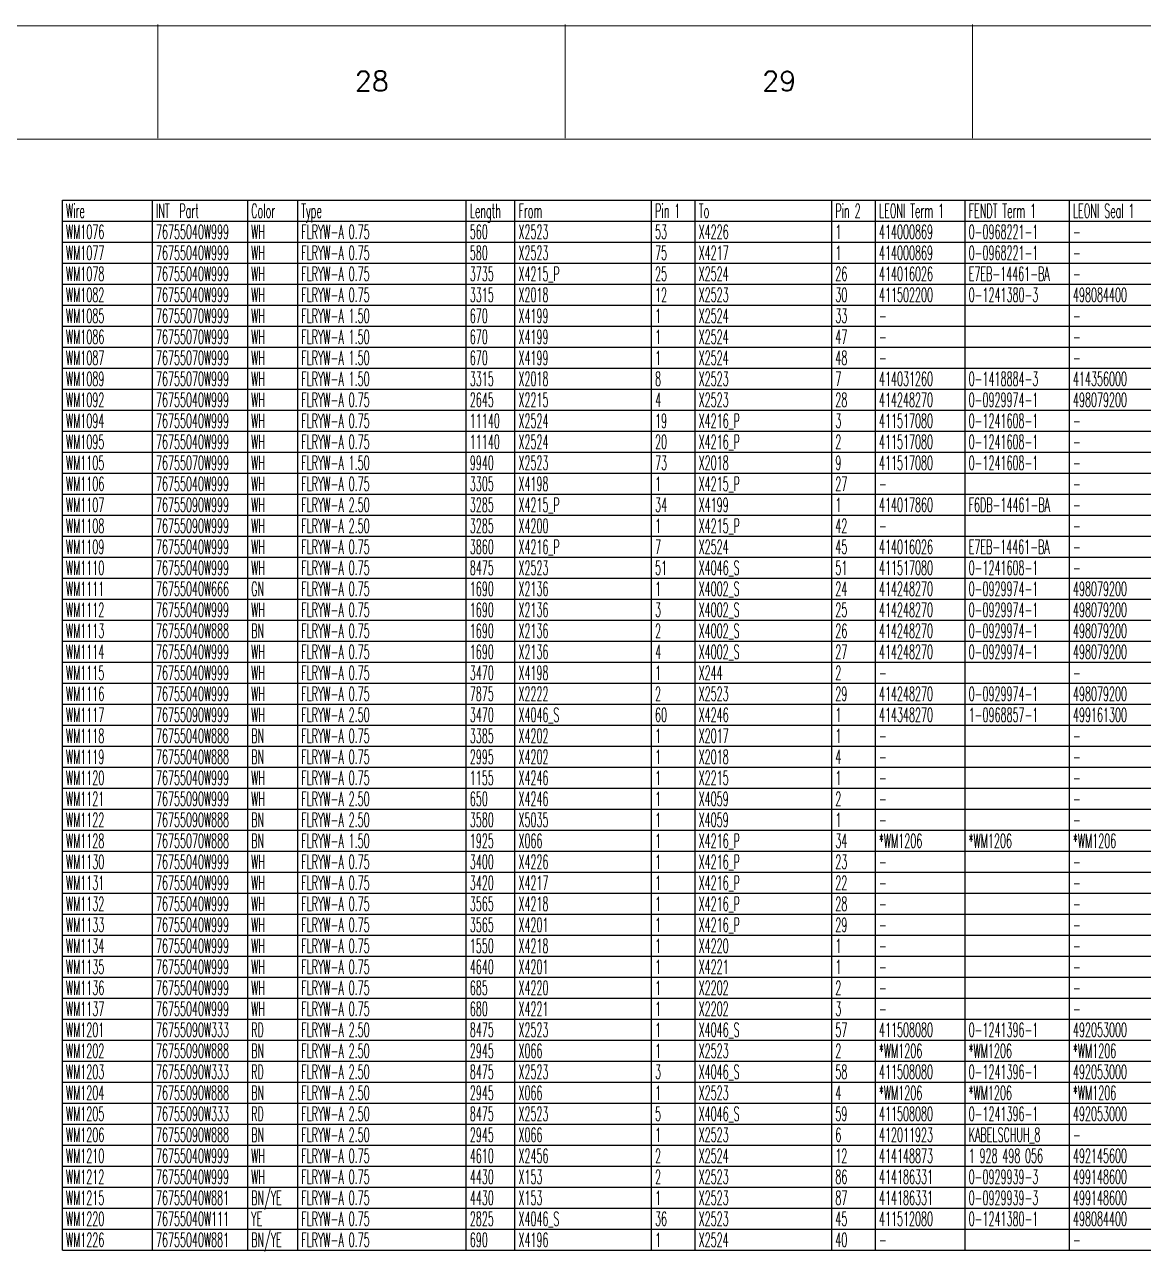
# Model space of a CAD drawing. Header units: millimetres. Extents: x -1 to 4489, y 0 to 1364.
# Drawn here: x 3137.6 to 3457.4, y 1013.1 to 1363.7 of the extents above; entities that cross this region are included whole.
import ezdxf

# ---------------------------------------------------------------- set-up
doc = ezdxf.new("R2010")
doc.units = ezdxf.units.MM
doc.layers.add('Drawingheader + Standards', color=7, linetype='Continuous')
doc.styles.add('DEFAULT', font='simplex.shx', dxfattribs={"bigfont": 'bigfont'})
doc.styles.add('HS-TABLE-WIRE', font='ROMANS.SHX', dxfattribs={"width": 0.5, "height": 4})

# ---------------------------------------------------------------- blocks, each defined once
blk = doc.blocks.new('Rahmen')
at = {"layer": 'Drawingheader + Standards', "color": 0, "linetype": 'Continuous', "lineweight": 0}
for p, q in [((-7386.97, 743.98), (-2897.74, 743.92)), ((-4210.72, 744.28), (-4210.72, 711.86)), ((-4094.3, 744.28), (-4094.3, 711.86)), ((-3977.89, 744.28), (-3977.89, 711.86)), ((-3977.89, 744.28), (-3977.89, 711.86)), ((-7353.97, 711.56), (-2930.18, 711.56))]:
    blk.add_line(p, q, dxfattribs=at)
at = {"layer": 'Drawingheader + Standards', "color": 0, "linetype": 'Continuous', "lineweight": 0, "style": 'DEFAULT'}
for s, p in [('28', (-4154.4, 725.3)), ('29', (-4037.99, 725.3))]:
    blk.add_text(s, height=5.674, dxfattribs=at).set_placement(p)

msp = doc.modelspace()

# ---------------------------------------------------------------- linework, layer by layer
at = {"color": 7, "linetype": 'Continuous'}
for points in [[(3148.43, 1013.44), (3148.43, 1313.44)], [(3148.43, 1313.44), (3616.9, 1313.44)], [(3174.14, 1013.44), (3174.14, 1313.44)], [(3201.38, 1013.44), (3201.38, 1313.44)], [(3215.66, 1013.44), (3215.66, 1313.44)], [(3263.85, 1013.44), (3263.85, 1313.44)], [(3277.76, 1013.44), (3277.76, 1313.44)], [(3316.81, 1013.44), (3316.81, 1313.44)], [(3329.28, 1013.44), (3329.28, 1313.44)], [(3368.33, 1013.44), (3368.33, 1313.44)], [(3380.81, 1013.44), (3380.81, 1313.44)], [(3406.43, 1013.44), (3406.43, 1313.44)], [(3436.24, 1013.44), (3436.24, 1313.44)], [(3148.43, 1307.44), (3616.9, 1307.44)], [(3148.43, 1301.44), (3616.9, 1301.44)], [(3148.43, 1295.44), (3616.9, 1295.44)], [(3148.43, 1289.44), (3616.9, 1289.44)], [(3148.43, 1283.44), (3616.9, 1283.44)], [(3148.43, 1277.44), (3616.9, 1277.44)], [(3148.43, 1271.44), (3616.9, 1271.44)], [(3148.43, 1265.44), (3616.9, 1265.44)], [(3148.43, 1259.44), (3616.9, 1259.44)], [(3148.43, 1253.44), (3616.9, 1253.44)], [(3148.43, 1247.44), (3616.9, 1247.44)], [(3148.43, 1241.44), (3616.9, 1241.44)], [(3148.43, 1235.44), (3616.9, 1235.44)], [(3148.43, 1229.44), (3616.9, 1229.44)], [(3148.43, 1223.44), (3616.9, 1223.44)], [(3148.43, 1217.44), (3616.9, 1217.44)], [(3148.43, 1211.44), (3616.9, 1211.44)], [(3148.43, 1205.44), (3616.9, 1205.44)], [(3148.43, 1199.44), (3616.9, 1199.44)], [(3148.43, 1193.44), (3616.9, 1193.44)], [(3148.43, 1187.44), (3616.9, 1187.44)], [(3148.43, 1181.44), (3616.9, 1181.44)], [(3148.43, 1175.44), (3616.9, 1175.44)], [(3148.43, 1169.44), (3616.9, 1169.44)], [(3148.43, 1163.44), (3616.9, 1163.44)], [(3148.43, 1157.44), (3616.9, 1157.44)], [(3148.43, 1151.44), (3616.9, 1151.44)], [(3148.43, 1145.44), (3616.9, 1145.44)], [(3148.43, 1139.44), (3616.9, 1139.44)], [(3148.43, 1133.44), (3616.9, 1133.44)], [(3148.43, 1127.44), (3616.9, 1127.44)], [(3148.43, 1121.44), (3616.9, 1121.44)], [(3148.43, 1115.44), (3616.9, 1115.44)], [(3148.43, 1109.44), (3616.9, 1109.44)], [(3148.43, 1103.44), (3616.9, 1103.44)], [(3148.43, 1097.44), (3616.9, 1097.44)], [(3148.43, 1091.44), (3616.9, 1091.44)], [(3148.43, 1085.44), (3616.9, 1085.44)], [(3148.43, 1079.44), (3616.9, 1079.44)], [(3148.43, 1073.44), (3616.9, 1073.44)], [(3148.43, 1067.44), (3616.9, 1067.44)], [(3148.43, 1061.44), (3616.9, 1061.44)], [(3148.43, 1055.44), (3616.9, 1055.44)], [(3148.43, 1049.44), (3616.9, 1049.44)], [(3148.43, 1043.44), (3616.9, 1043.44)], [(3148.43, 1037.44), (3616.9, 1037.44)], [(3148.43, 1031.44), (3616.9, 1031.44)], [(3148.43, 1025.44), (3616.9, 1025.44)], [(3148.43, 1019.44), (3616.9, 1019.44)], [(3148.43, 1013.44), (3616.9, 1013.44)]]:
    msp.add_lwpolyline(points, dxfattribs=at)

# ---------------------------------------------------------------- block references
msp.add_blockref('Rahmen', (7386.39, 619.37))

# ---------------------------------------------------------------- texts
at = {"color": 1, "linetype": 'Continuous', "style": 'HS-TABLE-WIRE', "width": 0.5}
for s, p in [('Wire', (3149.43, 1308.44)), ('INT  Part', (3175.14, 1308.44)), ('Color', (3202.38, 1308.44)), ('Type', (3216.66, 1308.44)), ('Length', (3264.85, 1308.44)), ('From', (3278.76, 1308.44)), ('Pin 1', (3317.81, 1308.44)), ('To', (3330.28, 1308.44)), ('Pin 2', (3369.33, 1308.44)), ('LEONI Term 1', (3381.81, 1308.44)), ('FENDT Term 1', (3407.43, 1308.44)), ('LEONI Seal 1', (3437.24, 1308.44))]:
    msp.add_text(s, height=4, dxfattribs=at).set_placement(p)
at = {"color": 92, "linetype": 'Continuous', "style": 'HS-TABLE-WIRE', "width": 0.5}
for s, p in [('WM1076', (3149.43, 1302.44)), ('76755040W999', (3175.14, 1302.44)), ('WH', (3202.38, 1302.44)), ('FLRYW-A 0.75', (3216.66, 1302.44)), ('560', (3264.85, 1302.44)), ('X2523      ', (3278.76, 1302.44)), ('53', (3317.81, 1302.44)), ('X4226      ', (3330.28, 1302.44)), ('1', (3369.33, 1302.44)), ('414000869', (3381.81, 1302.44)), ('0-0968221-1', (3407.43, 1302.44)), ('-', (3437.24, 1302.44)), ('WM1077', (3149.43, 1296.44)), ('76755040W999', (3175.14, 1296.44)), ('WH', (3202.38, 1296.44)), ('FLRYW-A 0.75', (3216.66, 1296.44)), ('580', (3264.85, 1296.44)), ('X2523      ', (3278.76, 1296.44)), ('75', (3317.81, 1296.44)), ('X4217      ', (3330.28, 1296.44)), ('1', (3369.33, 1296.44)), ('414000869', (3381.81, 1296.44)), ('0-0968221-1', (3407.43, 1296.44)), ('-', (3437.24, 1296.44)), ('WM1078', (3149.43, 1290.44)), ('76755040W999', (3175.14, 1290.44)), ('WH', (3202.38, 1290.44)), ('FLRYW-A 0.75', (3216.66, 1290.44)), ('3735', (3264.85, 1290.44)), ('X4215_P      ', (3278.76, 1290.44)), ('25', (3317.81, 1290.44)), ('X2524      ', (3330.28, 1290.44)), ('26', (3369.33, 1290.44)), ('414016026', (3381.81, 1290.44)), ('E7EB-14461-BA', (3407.43, 1290.44)), ('-', (3437.24, 1290.44)), ('WM1082', (3149.43, 1284.44)), ('76755040W999', (3175.14, 1284.44)), ('WH', (3202.38, 1284.44)), ('FLRYW-A 0.75', (3216.66, 1284.44)), ('3315', (3264.85, 1284.44)), ('X2018      ', (3278.76, 1284.44)), ('12', (3317.81, 1284.44)), ('X2523      ', (3330.28, 1284.44)), ('30', (3369.33, 1284.44)), ('411502200', (3381.81, 1284.44)), ('0-1241380-3', (3407.43, 1284.44)), ('498084400', (3437.24, 1284.44)), ('WM1085', (3149.43, 1278.44)), ('76755070W999', (3175.14, 1278.44)), ('WH', (3202.38, 1278.44)), ('FLRYW-A 1.50', (3216.66, 1278.44)), ('670', (3264.85, 1278.44)), ('X4199      ', (3278.76, 1278.44)), ('1', (3317.81, 1278.44)), ('X2524      ', (3330.28, 1278.44)), ('33', (3369.33, 1278.44)), ('-', (3381.81, 1278.44)), ('-', (3437.24, 1278.44)), ('WM1086', (3149.43, 1272.44)), ('76755070W999', (3175.14, 1272.44)), ('WH', (3202.38, 1272.44)), ('FLRYW-A 1.50', (3216.66, 1272.44)), ('670', (3264.85, 1272.44)), ('X4199      ', (3278.76, 1272.44)), ('1', (3317.81, 1272.44)), ('X2524      ', (3330.28, 1272.44)), ('47', (3369.33, 1272.44)), ('-', (3381.81, 1272.44)), ('-', (3437.24, 1272.44)), ('WM1087', (3149.43, 1266.44)), ('76755070W999', (3175.14, 1266.44)), ('WH', (3202.38, 1266.44)), ('FLRYW-A 1.50', (3216.66, 1266.44)), ('670', (3264.85, 1266.44)), ('X4199      ', (3278.76, 1266.44)), ('1', (3317.81, 1266.44)), ('X2524      ', (3330.28, 1266.44)), ('48', (3369.33, 1266.44)), ('-', (3381.81, 1266.44)), ('-', (3437.24, 1266.44)), ('WM1089', (3149.43, 1260.44)), ('76755070W999', (3175.14, 1260.44)), ('WH', (3202.38, 1260.44)), ('FLRYW-A 1.50', (3216.66, 1260.44)), ('3315', (3264.85, 1260.44)), ('X2018      ', (3278.76, 1260.44)), ('8', (3317.81, 1260.44)), ('X2523      ', (3330.28, 1260.44)), ('7', (3369.33, 1260.44)), ('414031260', (3381.81, 1260.44)), ('0-1418884-3', (3407.43, 1260.44)), ('414356000', (3437.24, 1260.44)), ('WM1092', (3149.43, 1254.44)), ('76755040W999', (3175.14, 1254.44)), ('WH', (3202.38, 1254.44)), ('FLRYW-A 0.75', (3216.66, 1254.44)), ('2645', (3264.85, 1254.44)), ('X2215      ', (3278.76, 1254.44)), ('4', (3317.81, 1254.44)), ('X2523      ', (3330.28, 1254.44)), ('28', (3369.33, 1254.44)), ('414248270', (3381.81, 1254.44)), ('0-0929974-1', (3407.43, 1254.44)), ('498079200', (3437.24, 1254.44)), ('WM1094', (3149.43, 1248.44)), ('76755040W999', (3175.14, 1248.44)), ('WH', (3202.38, 1248.44)), ('FLRYW-A 0.75', (3216.66, 1248.44)), ('11140', (3264.85, 1248.44)), ('X2524      ', (3278.76, 1248.44)), ('19', (3317.81, 1248.44)), ('X4216_P      ', (3330.28, 1248.44)), ('3', (3369.33, 1248.44)), ('411517080', (3381.81, 1248.44)), ('0-1241608-1', (3407.43, 1248.44)), ('-', (3437.24, 1248.44)), ('WM1095', (3149.43, 1242.44)), ('76755040W999', (3175.14, 1242.44)), ('WH', (3202.38, 1242.44)), ('FLRYW-A 0.75', (3216.66, 1242.44)), ('11140', (3264.85, 1242.44)), ('X2524      ', (3278.76, 1242.44)), ('20', (3317.81, 1242.44)), ('X4216_P      ', (3330.28, 1242.44)), ('2', (3369.33, 1242.44)), ('411517080', (3381.81, 1242.44)), ('0-1241608-1', (3407.43, 1242.44)), ('-', (3437.24, 1242.44)), ('WM1105', (3149.43, 1236.44)), ('76755070W999', (3175.14, 1236.44)), ('WH', (3202.38, 1236.44)), ('FLRYW-A 1.50', (3216.66, 1236.44)), ('9940', (3264.85, 1236.44)), ('X2523      ', (3278.76, 1236.44)), ('73', (3317.81, 1236.44)), ('X2018      ', (3330.28, 1236.44)), ('9', (3369.33, 1236.44)), ('411517080', (3381.81, 1236.44)), ('0-1241608-1', (3407.43, 1236.44)), ('-', (3437.24, 1236.44)), ('WM1106', (3149.43, 1230.44)), ('76755040W999', (3175.14, 1230.44)), ('WH', (3202.38, 1230.44)), ('FLRYW-A 0.75', (3216.66, 1230.44)), ('3305', (3264.85, 1230.44)), ('X4198      ', (3278.76, 1230.44)), ('1', (3317.81, 1230.44)), ('X4215_P      ', (3330.28, 1230.44)), ('27', (3369.33, 1230.44)), ('-', (3381.81, 1230.44)), ('-', (3437.24, 1230.44)), ('WM1107', (3149.43, 1224.44)), ('76755090W999', (3175.14, 1224.44)), ('WH', (3202.38, 1224.44)), ('FLRYW-A 2.50', (3216.66, 1224.44)), ('3285', (3264.85, 1224.44)), ('X4215_P      ', (3278.76, 1224.44)), ('34', (3317.81, 1224.44)), ('X4199      ', (3330.28, 1224.44)), ('1', (3369.33, 1224.44)), ('414017860', (3381.81, 1224.44)), ('F6DB-14461-BA', (3407.43, 1224.44)), ('-', (3437.24, 1224.44)), ('WM1108', (3149.43, 1218.44)), ('76755090W999', (3175.14, 1218.44)), ('WH', (3202.38, 1218.44)), ('FLRYW-A 2.50', (3216.66, 1218.44)), ('3285', (3264.85, 1218.44)), ('X4200      ', (3278.76, 1218.44)), ('1', (3317.81, 1218.44)), ('X4215_P      ', (3330.28, 1218.44)), ('42', (3369.33, 1218.44)), ('-', (3381.81, 1218.44)), ('-', (3437.24, 1218.44)), ('WM1109', (3149.43, 1212.44)), ('76755040W999', (3175.14, 1212.44)), ('WH', (3202.38, 1212.44)), ('FLRYW-A 0.75', (3216.66, 1212.44)), ('3860', (3264.85, 1212.44)), ('X4216_P      ', (3278.76, 1212.44)), ('7', (3317.81, 1212.44)), ('X2524      ', (3330.28, 1212.44)), ('45', (3369.33, 1212.44)), ('414016026', (3381.81, 1212.44)), ('E7EB-14461-BA', (3407.43, 1212.44)), ('-', (3437.24, 1212.44)), ('WM1110', (3149.43, 1206.44)), ('76755040W999', (3175.14, 1206.44)), ('WH', (3202.38, 1206.44)), ('FLRYW-A 0.75', (3216.66, 1206.44)), ('8475', (3264.85, 1206.44)), ('X2523      ', (3278.76, 1206.44)), ('51', (3317.81, 1206.44)), ('X4046_S      ', (3330.28, 1206.44)), ('51', (3369.33, 1206.44)), ('411517080', (3381.81, 1206.44)), ('0-1241608-1', (3407.43, 1206.44)), ('-', (3437.24, 1206.44)), ('WM1111', (3149.43, 1200.44)), ('76755040W666', (3175.14, 1200.44)), ('GN', (3202.38, 1200.44)), ('FLRYW-A 0.75', (3216.66, 1200.44)), ('1690', (3264.85, 1200.44)), ('X2136      ', (3278.76, 1200.44)), ('1', (3317.81, 1200.44)), ('X4002_S      ', (3330.28, 1200.44)), ('24', (3369.33, 1200.44)), ('414248270', (3381.81, 1200.44)), ('0-0929974-1', (3407.43, 1200.44)), ('498079200', (3437.24, 1200.44)), ('WM1112', (3149.43, 1194.44)), ('76755040W999', (3175.14, 1194.44)), ('WH', (3202.38, 1194.44)), ('FLRYW-A 0.75', (3216.66, 1194.44)), ('1690', (3264.85, 1194.44)), ('X2136      ', (3278.76, 1194.44)), ('3', (3317.81, 1194.44)), ('X4002_S      ', (3330.28, 1194.44)), ('25', (3369.33, 1194.44)), ('414248270', (3381.81, 1194.44)), ('0-0929974-1', (3407.43, 1194.44)), ('498079200', (3437.24, 1194.44)), ('WM1113', (3149.43, 1188.44)), ('76755040W888', (3175.14, 1188.44)), ('BN', (3202.38, 1188.44)), ('FLRYW-A 0.75', (3216.66, 1188.44)), ('1690', (3264.85, 1188.44)), ('X2136      ', (3278.76, 1188.44)), ('2', (3317.81, 1188.44)), ('X4002_S      ', (3330.28, 1188.44)), ('26', (3369.33, 1188.44)), ('414248270', (3381.81, 1188.44)), ('0-0929974-1', (3407.43, 1188.44)), ('498079200', (3437.24, 1188.44)), ('WM1114', (3149.43, 1182.44)), ('76755040W999', (3175.14, 1182.44)), ('WH', (3202.38, 1182.44)), ('FLRYW-A 0.75', (3216.66, 1182.44)), ('1690', (3264.85, 1182.44)), ('X2136      ', (3278.76, 1182.44)), ('4', (3317.81, 1182.44)), ('X4002_S      ', (3330.28, 1182.44)), ('27', (3369.33, 1182.44)), ('414248270', (3381.81, 1182.44)), ('0-0929974-1', (3407.43, 1182.44)), ('498079200', (3437.24, 1182.44)), ('WM1115', (3149.43, 1176.44)), ('76755040W999', (3175.14, 1176.44)), ('WH', (3202.38, 1176.44)), ('FLRYW-A 0.75', (3216.66, 1176.44)), ('3470', (3264.85, 1176.44)), ('X4198      ', (3278.76, 1176.44)), ('1', (3317.81, 1176.44)), ('X244      ', (3330.28, 1176.44)), ('2', (3369.33, 1176.44)), ('-', (3381.81, 1176.44)), ('-', (3437.24, 1176.44)), ('WM1116', (3149.43, 1170.44)), ('76755040W999', (3175.14, 1170.44)), ('WH', (3202.38, 1170.44)), ('FLRYW-A 0.75', (3216.66, 1170.44)), ('7875', (3264.85, 1170.44)), ('X2222      ', (3278.76, 1170.44)), ('2', (3317.81, 1170.44)), ('X2523      ', (3330.28, 1170.44)), ('29', (3369.33, 1170.44)), ('414248270', (3381.81, 1170.44)), ('0-0929974-1', (3407.43, 1170.44)), ('498079200', (3437.24, 1170.44)), ('WM1117', (3149.43, 1164.44)), ('76755090W999', (3175.14, 1164.44)), ('WH', (3202.38, 1164.44)), ('FLRYW-A 2.50', (3216.66, 1164.44)), ('3470', (3264.85, 1164.44)), ('X4046_S      ', (3278.76, 1164.44)), ('60', (3317.81, 1164.44)), ('X4246      ', (3330.28, 1164.44)), ('1', (3369.33, 1164.44)), ('414348270', (3381.81, 1164.44)), ('1-0968857-1', (3407.43, 1164.44)), ('499161300', (3437.24, 1164.44)), ('WM1118', (3149.43, 1158.44)), ('76755040W888', (3175.14, 1158.44)), ('BN', (3202.38, 1158.44)), ('FLRYW-A 0.75', (3216.66, 1158.44)), ('3385', (3264.85, 1158.44)), ('X4202      ', (3278.76, 1158.44)), ('1', (3317.81, 1158.44)), ('X2017      ', (3330.28, 1158.44)), ('1', (3369.33, 1158.44)), ('-', (3381.81, 1158.44)), ('-', (3437.24, 1158.44)), ('WM1119', (3149.43, 1152.44)), ('76755040W888', (3175.14, 1152.44)), ('BN', (3202.38, 1152.44)), ('FLRYW-A 0.75', (3216.66, 1152.44)), ('2995', (3264.85, 1152.44)), ('X4202      ', (3278.76, 1152.44)), ('1', (3317.81, 1152.44)), ('X2018      ', (3330.28, 1152.44)), ('4', (3369.33, 1152.44)), ('-', (3381.81, 1152.44)), ('-', (3437.24, 1152.44)), ('WM1120', (3149.43, 1146.44)), ('76755040W999', (3175.14, 1146.44)), ('WH', (3202.38, 1146.44)), ('FLRYW-A 0.75', (3216.66, 1146.44)), ('1155', (3264.85, 1146.44)), ('X4246      ', (3278.76, 1146.44)), ('1', (3317.81, 1146.44)), ('X2215      ', (3330.28, 1146.44)), ('1', (3369.33, 1146.44)), ('-', (3381.81, 1146.44)), ('-', (3437.24, 1146.44)), ('WM1121', (3149.43, 1140.44)), ('76755090W999', (3175.14, 1140.44)), ('WH', (3202.38, 1140.44)), ('FLRYW-A 2.50', (3216.66, 1140.44)), ('650', (3264.85, 1140.44)), ('X4246      ', (3278.76, 1140.44)), ('1', (3317.81, 1140.44)), ('X4059      ', (3330.28, 1140.44)), ('2', (3369.33, 1140.44)), ('-', (3381.81, 1140.44)), ('-', (3437.24, 1140.44)), ('WM1122', (3149.43, 1134.44)), ('76755090W888', (3175.14, 1134.44)), ('BN', (3202.38, 1134.44)), ('FLRYW-A 2.50', (3216.66, 1134.44)), ('3580', (3264.85, 1134.44)), ('X5035      ', (3278.76, 1134.44)), ('1', (3317.81, 1134.44)), ('X4059      ', (3330.28, 1134.44)), ('1', (3369.33, 1134.44)), ('-', (3381.81, 1134.44)), ('-', (3437.24, 1134.44)), ('WM1128', (3149.43, 1128.44)), ('76755070W888', (3175.14, 1128.44)), ('BN', (3202.38, 1128.44)), ('FLRYW-A 1.50', (3216.66, 1128.44)), ('1925', (3264.85, 1128.44)), ('X066      ', (3278.76, 1128.44)), ('1', (3317.81, 1128.44)), ('X4216_P      ', (3330.28, 1128.44)), ('34', (3369.33, 1128.44)), ('*WM1206', (3381.81, 1128.44)), ('*WM1206', (3407.43, 1128.44)), ('*WM1206', (3437.24, 1128.44)), ('WM1130', (3149.43, 1122.44)), ('76755040W999', (3175.14, 1122.44)), ('WH', (3202.38, 1122.44)), ('FLRYW-A 0.75', (3216.66, 1122.44)), ('3400', (3264.85, 1122.44)), ('X4226      ', (3278.76, 1122.44)), ('1', (3317.81, 1122.44)), ('X4216_P      ', (3330.28, 1122.44)), ('23', (3369.33, 1122.44)), ('-', (3381.81, 1122.44)), ('-', (3437.24, 1122.44)), ('WM1131', (3149.43, 1116.44)), ('76755040W999', (3175.14, 1116.44)), ('WH', (3202.38, 1116.44)), ('FLRYW-A 0.75', (3216.66, 1116.44)), ('3420', (3264.85, 1116.44)), ('X4217      ', (3278.76, 1116.44)), ('1', (3317.81, 1116.44)), ('X4216_P      ', (3330.28, 1116.44)), ('22', (3369.33, 1116.44)), ('-', (3381.81, 1116.44)), ('-', (3437.24, 1116.44)), ('WM1132', (3149.43, 1110.44)), ('76755040W999', (3175.14, 1110.44)), ('WH', (3202.38, 1110.44)), ('FLRYW-A 0.75', (3216.66, 1110.44)), ('3565', (3264.85, 1110.44)), ('X4218      ', (3278.76, 1110.44)), ('1', (3317.81, 1110.44)), ('X4216_P      ', (3330.28, 1110.44)), ('28', (3369.33, 1110.44)), ('-', (3381.81, 1110.44)), ('-', (3437.24, 1110.44)), ('WM1133', (3149.43, 1104.44)), ('76755040W999', (3175.14, 1104.44)), ('WH', (3202.38, 1104.44)), ('FLRYW-A 0.75', (3216.66, 1104.44)), ('3565', (3264.85, 1104.44)), ('X4201      ', (3278.76, 1104.44)), ('1', (3317.81, 1104.44)), ('X4216_P      ', (3330.28, 1104.44)), ('29', (3369.33, 1104.44)), ('-', (3381.81, 1104.44)), ('-', (3437.24, 1104.44)), ('WM1134', (3149.43, 1098.44)), ('76755040W999', (3175.14, 1098.44)), ('WH', (3202.38, 1098.44)), ('FLRYW-A 0.75', (3216.66, 1098.44)), ('1550', (3264.85, 1098.44)), ('X4218      ', (3278.76, 1098.44)), ('1', (3317.81, 1098.44)), ('X4220      ', (3330.28, 1098.44)), ('1', (3369.33, 1098.44)), ('-', (3381.81, 1098.44)), ('-', (3437.24, 1098.44)), ('WM1135', (3149.43, 1092.44)), ('76755040W999', (3175.14, 1092.44)), ('WH', (3202.38, 1092.44)), ('FLRYW-A 0.75', (3216.66, 1092.44)), ('4640', (3264.85, 1092.44)), ('X4201      ', (3278.76, 1092.44)), ('1', (3317.81, 1092.44)), ('X4221      ', (3330.28, 1092.44)), ('1', (3369.33, 1092.44)), ('-', (3381.81, 1092.44)), ('-', (3437.24, 1092.44)), ('WM1136', (3149.43, 1086.44)), ('76755040W999', (3175.14, 1086.44)), ('WH', (3202.38, 1086.44)), ('FLRYW-A 0.75', (3216.66, 1086.44)), ('685', (3264.85, 1086.44)), ('X4220      ', (3278.76, 1086.44)), ('1', (3317.81, 1086.44)), ('X2202      ', (3330.28, 1086.44)), ('2', (3369.33, 1086.44)), ('-', (3381.81, 1086.44)), ('-', (3437.24, 1086.44)), ('WM1137', (3149.43, 1080.44)), ('76755040W999', (3175.14, 1080.44)), ('WH', (3202.38, 1080.44)), ('FLRYW-A 0.75', (3216.66, 1080.44)), ('680', (3264.85, 1080.44)), ('X4221      ', (3278.76, 1080.44)), ('1', (3317.81, 1080.44)), ('X2202      ', (3330.28, 1080.44)), ('3', (3369.33, 1080.44)), ('-', (3381.81, 1080.44)), ('-', (3437.24, 1080.44)), ('WM1201', (3149.43, 1074.44)), ('76755090W333', (3175.14, 1074.44)), ('RD', (3202.38, 1074.44)), ('FLRYW-A 2.50', (3216.66, 1074.44)), ('8475', (3264.85, 1074.44)), ('X2523      ', (3278.76, 1074.44)), ('1', (3317.81, 1074.44)), ('X4046_S      ', (3330.28, 1074.44)), ('57', (3369.33, 1074.44)), ('411508080', (3381.81, 1074.44)), ('0-1241396-1', (3407.43, 1074.44)), ('492053000', (3437.24, 1074.44)), ('WM1202', (3149.43, 1068.44)), ('76755090W888', (3175.14, 1068.44)), ('BN', (3202.38, 1068.44)), ('FLRYW-A 2.50', (3216.66, 1068.44)), ('2945', (3264.85, 1068.44)), ('X066      ', (3278.76, 1068.44)), ('1', (3317.81, 1068.44)), ('X2523      ', (3330.28, 1068.44)), ('2', (3369.33, 1068.44)), ('*WM1206', (3381.81, 1068.44)), ('*WM1206', (3407.43, 1068.44)), ('*WM1206', (3437.24, 1068.44)), ('WM1203', (3149.43, 1062.44)), ('76755090W333', (3175.14, 1062.44)), ('RD', (3202.38, 1062.44)), ('FLRYW-A 2.50', (3216.66, 1062.44)), ('8475', (3264.85, 1062.44)), ('X2523      ', (3278.76, 1062.44)), ('3', (3317.81, 1062.44)), ('X4046_S      ', (3330.28, 1062.44)), ('58', (3369.33, 1062.44)), ('411508080', (3381.81, 1062.44)), ('0-1241396-1', (3407.43, 1062.44)), ('492053000', (3437.24, 1062.44)), ('WM1204', (3149.43, 1056.44)), ('76755090W888', (3175.14, 1056.44)), ('BN', (3202.38, 1056.44)), ('FLRYW-A 2.50', (3216.66, 1056.44)), ('2945', (3264.85, 1056.44)), ('X066      ', (3278.76, 1056.44)), ('1', (3317.81, 1056.44)), ('X2523      ', (3330.28, 1056.44)), ('4', (3369.33, 1056.44)), ('*WM1206', (3381.81, 1056.44)), ('*WM1206', (3407.43, 1056.44)), ('*WM1206', (3437.24, 1056.44)), ('WM1205', (3149.43, 1050.44)), ('76755090W333', (3175.14, 1050.44)), ('RD', (3202.38, 1050.44)), ('FLRYW-A 2.50', (3216.66, 1050.44)), ('8475', (3264.85, 1050.44)), ('X2523      ', (3278.76, 1050.44)), ('5', (3317.81, 1050.44)), ('X4046_S      ', (3330.28, 1050.44)), ('59', (3369.33, 1050.44)), ('411508080', (3381.81, 1050.44)), ('0-1241396-1', (3407.43, 1050.44)), ('492053000', (3437.24, 1050.44)), ('WM1206', (3149.43, 1044.44)), ('76755090W888', (3175.14, 1044.44)), ('BN', (3202.38, 1044.44)), ('FLRYW-A 2.50', (3216.66, 1044.44)), ('2945', (3264.85, 1044.44)), ('X066      ', (3278.76, 1044.44)), ('1', (3317.81, 1044.44)), ('X2523      ', (3330.28, 1044.44)), ('6', (3369.33, 1044.44)), ('412011923', (3381.81, 1044.44)), ('KABELSCHUH_8', (3407.43, 1044.44)), ('-', (3437.24, 1044.44)), ('WM1210', (3149.43, 1038.44)), ('76755040W999', (3175.14, 1038.44)), ('WH', (3202.38, 1038.44)), ('FLRYW-A 0.75', (3216.66, 1038.44)), ('4610', (3264.85, 1038.44)), ('X2456      ', (3278.76, 1038.44)), ('2', (3317.81, 1038.44)), ('X2524      ', (3330.28, 1038.44)), ('12', (3369.33, 1038.44)), ('414148873', (3381.81, 1038.44)), ('1 928 498 056', (3407.43, 1038.44)), ('492145600', (3437.24, 1038.44)), ('WM1212', (3149.43, 1032.44)), ('76755040W999', (3175.14, 1032.44)), ('WH', (3202.38, 1032.44)), ('FLRYW-A 0.75', (3216.66, 1032.44)), ('4430', (3264.85, 1032.44)), ('X153      ', (3278.76, 1032.44)), ('2', (3317.81, 1032.44)), ('X2523      ', (3330.28, 1032.44)), ('86', (3369.33, 1032.44)), ('414186331', (3381.81, 1032.44)), ('0-0929939-3', (3407.43, 1032.44)), ('499148600', (3437.24, 1032.44)), ('BN/YE', (3202.38, 1026.44)), ('WM1215', (3149.43, 1026.44)), ('76755040W881', (3175.14, 1026.44)), ('FLRYW-A 0.75', (3216.66, 1026.44)), ('4430', (3264.85, 1026.44)), ('X153      ', (3278.76, 1026.44)), ('1', (3317.81, 1026.44)), ('X2523      ', (3330.28, 1026.44)), ('87', (3369.33, 1026.44)), ('414186331', (3381.81, 1026.44)), ('0-0929939-3', (3407.43, 1026.44)), ('499148600', (3437.24, 1026.44)), ('WM1220', (3149.43, 1020.44)), ('76755040W111', (3175.14, 1020.44)), ('YE', (3202.38, 1020.44)), ('FLRYW-A 0.75', (3216.66, 1020.44)), ('2825', (3264.85, 1020.44)), ('X4046_S      ', (3278.76, 1020.44)), ('36', (3317.81, 1020.44)), ('X2523      ', (3330.28, 1020.44)), ('45', (3369.33, 1020.44)), ('411512080', (3381.81, 1020.44)), ('0-1241380-1', (3407.43, 1020.44)), ('498084400', (3437.24, 1020.44)), ('WM1226', (3149.43, 1014.44)), ('76755040W881', (3175.14, 1014.44)), ('BN/YE', (3202.38, 1014.44)), ('FLRYW-A 0.75', (3216.66, 1014.44)), ('690', (3264.85, 1014.44)), ('X4196      ', (3278.76, 1014.44)), ('1', (3317.81, 1014.44)), ('X2524      ', (3330.28, 1014.44)), ('40', (3369.33, 1014.44)), ('-', (3381.81, 1014.44)), ('-', (3437.24, 1014.44))]:
    msp.add_text(s, height=4, dxfattribs=at).set_placement(p)

doc.saveas('drawing.dxf')
